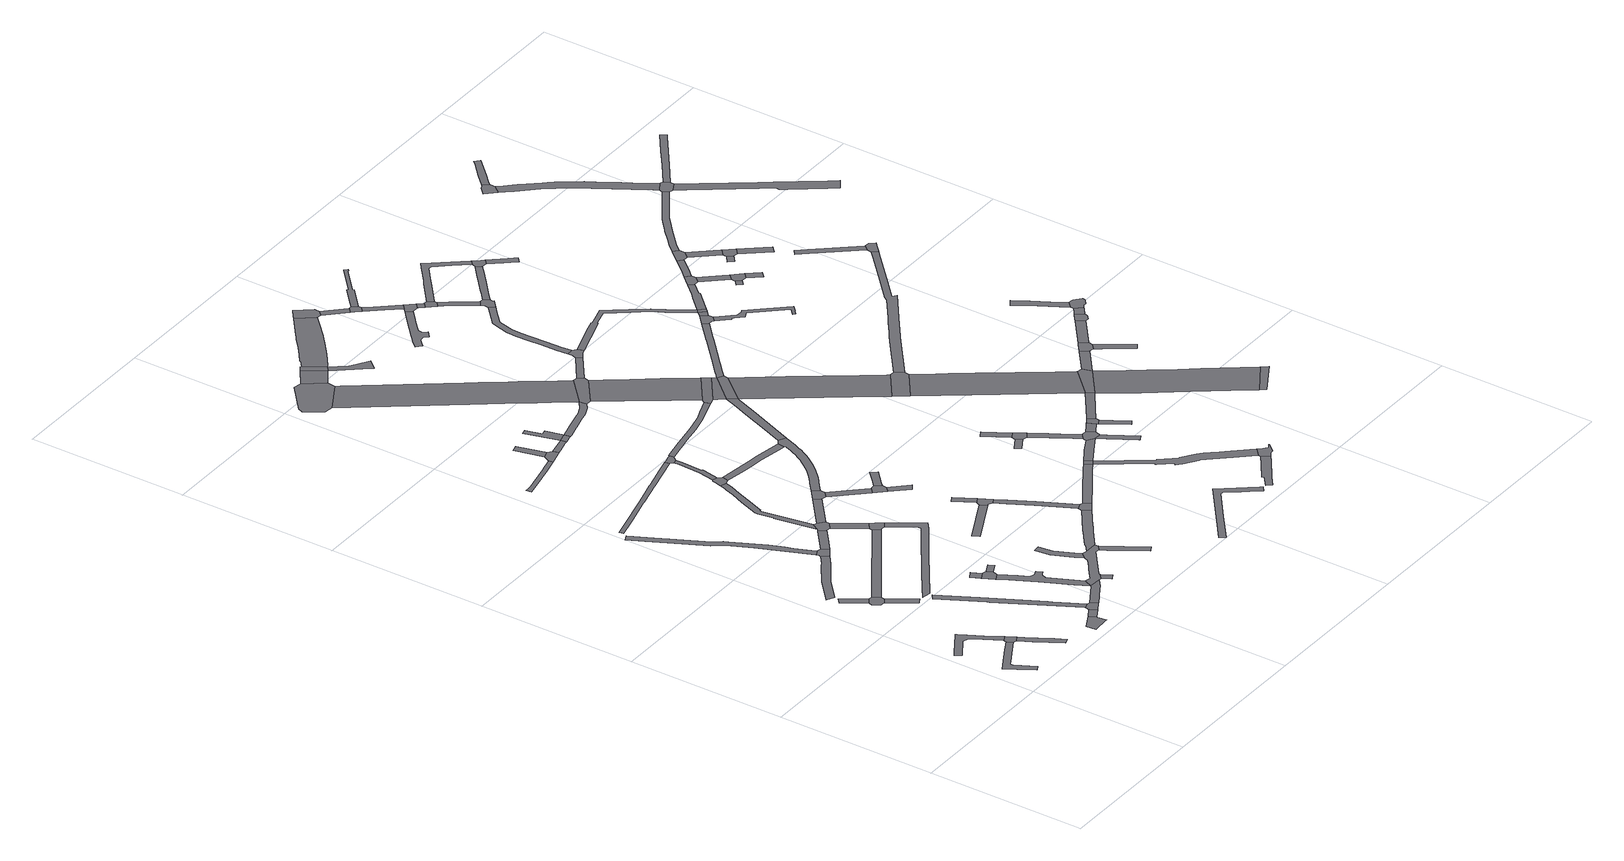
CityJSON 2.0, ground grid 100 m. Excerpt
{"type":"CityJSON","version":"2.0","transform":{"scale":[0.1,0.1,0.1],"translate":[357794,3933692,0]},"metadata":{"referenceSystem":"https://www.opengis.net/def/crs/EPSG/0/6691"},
"CityObjects":{
"road1":{"type":"Road","attributes":{"RoadStructureAttribute.sectionType":"1"},"geometry":[{"type":"MultiSurface","lod":"1","boundaries":[[[0,1,2,3,4,5,6,7,8,9,10,11,12,13]]]}]},
"road2":{"type":"Road","attributes":{"RoadStructureAttribute.sectionType":"1"},"geometry":[{"type":"MultiSurface","lod":"1","boundaries":[[[14,15,16,17,18,19,20,21,22,23,24,25,26,27,28]]]}]},
"road3":{"type":"Road","geometry":[{"type":"MultiSurface","lod":"1","boundaries":[[[12,29,30,28,27,13]]]}]},
"road4":{"type":"Road","attributes":{"RoadStructureAttribute.sectionType":"1"},"geometry":[{"type":"MultiSurface","lod":"1","boundaries":[[[29,31,32,33,34,35,36,37,30]]]}]},
"road5":{"type":"Road","geometry":[{"type":"MultiSurface","lod":"1","boundaries":[[[38,39,40,41,42,43,44,45]]]}]},
"road6":{"type":"Road","geometry":[{"type":"MultiSurface","lod":"1","boundaries":[[[38,45,46,47,48,49,50,51]]]}]},
"road7":{"type":"Road","geometry":[{"type":"MultiSurface","lod":"1","boundaries":[[[52,49,48,53,54,55,56]]]}]},
"road8":{"type":"Road","attributes":{"RoadStructureAttribute.sectionType":"1"},"geometry":[{"type":"MultiSurface","lod":"1","boundaries":[[[57,58,59,60,61,62,63,64,65,66]]]}]},
"road9":{"type":"Road","geometry":[{"type":"MultiSurface","lod":"1","boundaries":[[[67,68,69,70,71,72,73]]]}]},
"road10":{"type":"Road","attributes":{"RoadStructureAttribute.sectionType":"1"},"geometry":[{"type":"MultiSurface","lod":"1","boundaries":[[[74,75,76,77,78,79,80,81,82,83,84]]]}]},
"road11":{"type":"Road","attributes":{"RoadStructureAttribute.sectionType":"1"},"geometry":[{"type":"MultiSurface","lod":"1","boundaries":[[[85,86,71,70]]]}]},
"road12":{"type":"Road","attributes":{"RoadStructureAttribute.sectionType":"1"},"geometry":[{"type":"MultiSurface","lod":"1","boundaries":[[[87,88,89,90,91,92,93,94,95,96,97,98,99,100,101,102,103,104,105,106]]]}]},
"road13":{"type":"Road","geometry":[{"type":"MultiSurface","lod":"1","boundaries":[[[86,85,107,108,109,78,77]]]}]},
"road14":{"type":"Road","attributes":{"RoadStructureAttribute.sectionType":"1"},"geometry":[{"type":"MultiSurface","lod":"1","boundaries":[[[50,110,111,112,113,114,115,116,117,118,119,120,121,122,51]]]}]},
"road15":{"type":"Road","geometry":[{"type":"MultiSurface","lod":"1","boundaries":[[[123,106,105,124,57,66,125,126,127]]]}]},
"road16":{"type":"Road","attributes":{"RoadStructureAttribute.sectionType":"1"},"geometry":[{"type":"MultiSurface","lod":"1","boundaries":[[[128,129,130,131]]]}]},
"road17":{"type":"Road","geometry":[{"type":"MultiSurface","lod":"1","boundaries":[[[132,133,131,130,134,135]]]}]},
"road18":{"type":"Road","attributes":{"RoadStructureAttribute.sectionType":"1"},"geometry":[{"type":"MultiSurface","lod":"1","boundaries":[[[136,137,109,108,138,139,140,141]]]}]},
"road19":{"type":"Road","attributes":{"RoadStructureAttribute.sectionType":"1"},"geometry":[{"type":"MultiSurface","lod":"1","boundaries":[[[142,143,144,145,146,147,148,149,150,135,134,151,152,153,154,141]]]}]},
"road20":{"type":"Road","attributes":{"RoadStructureAttribute.sectionType":"1"},"geometry":[{"type":"MultiSurface","lod":"1","boundaries":[[[155,127,126,156,157,158,159]]]}]},
"road21":{"type":"Road","attributes":{"RoadStructureAttribute.sectionType":"1"},"geometry":[{"type":"MultiSurface","lod":"1","boundaries":[[[160,161,162,163,164,165,166,167,168,169,170,171,172,173,174,175,176,177,178,179,180,181,182]]]}]},
"road22":{"type":"Road","geometry":[{"type":"MultiSurface","lod":"1","boundaries":[[[132,183,184,133]]]}]},
"road23":{"type":"Road","attributes":{"RoadStructureAttribute.sectionType":"1"},"geometry":[{"type":"MultiSurface","lod":"1","boundaries":[[[185,186,187,188,189,190,191,192,193,194,195,196,197,198,199,200,201]]]}]},
"road24":{"type":"Road","geometry":[{"type":"MultiSurface","lod":"1","boundaries":[[[202,203,204,205]]]}]},
"road25":{"type":"Road","geometry":[{"type":"MultiSurface","lod":"1","boundaries":[[[158,206,207,208,209,210,211,212,159]]]}]},
"road26":{"type":"Road","attributes":{"RoadStructureAttribute.sectionType":"1"},"geometry":[{"type":"MultiSurface","lod":"1","boundaries":[[[213,214,215,216,217,218,219,220,221,222,223,224,225,226,227]]]}]},
"road27":{"type":"Road","attributes":{"RoadStructureAttribute.sectionType":"1"},"geometry":[{"type":"MultiSurface","lod":"1","boundaries":[[[207,206,228,229]]]}]},
"road28":{"type":"Road","attributes":{"RoadStructureAttribute.sectionType":"1"},"geometry":[{"type":"MultiSurface","lod":"1","boundaries":[[[140,205,204,230,231,232,233,234,235,236,237,238,239,240,241,242,243,244,142,141]]]}]},
"road29":{"type":"Road","attributes":{"RoadStructureAttribute.sectionType":"1"},"geometry":[{"type":"MultiSurface","lod":"1","boundaries":[[[245,246,247,248,249,250,251,252,253,254,212,211,255,256,257,258,259,260,261,262,263]]]}]},
"road30":{"type":"Road","geometry":[{"type":"MultiSurface","lod":"1","boundaries":[[[228,116,115,264,172,171,265,229]]]}]},
"road31":{"type":"Road","attributes":{"RoadStructureAttribute.sectionType":"1"},"geometry":[{"type":"MultiSurface","lod":"1","boundaries":[[[208,266,267,209]]]}]},
"road32":{"type":"Road","geometry":[{"type":"MultiSurface","lod":"1","boundaries":[[[268,269,270,271,272,273,239,238]]]}]},
"road33":{"type":"Road","geometry":[{"type":"MultiSurface","lod":"1","boundaries":[[[274,219,218,275,276,277]]]}]},
"road34":{"type":"Road","attributes":{"RoadStructureAttribute.sectionType":"1"},"geometry":[{"type":"MultiSurface","lod":"1","boundaries":[[[278,279,274,277]]]}]},
"road35":{"type":"Road","geometry":[{"type":"MultiSurface","lod":"1","boundaries":[[[280,281,282,283,284,285,286,287,288,289,245,263]]]}]},
"road36":{"type":"Road","attributes":{"RoadStructureAttribute.sectionType":"1"},"geometry":[{"type":"MultiSurface","lod":"1","boundaries":[[[234,290,291,292,293,294,295,235]]]}]},
"road37":{"type":"Road","geometry":[{"type":"MultiSurface","lod":"1","boundaries":[[[296,297,298,299,300,267,266,301,302]]]}]},
"road38":{"type":"Road","attributes":{"RoadStructureAttribute.sectionType":"1"},"geometry":[{"type":"MultiSurface","lod":"1","boundaries":[[[303,304,305,306]]]}]},
"road39":{"type":"Road","attributes":{"RoadStructureAttribute.sectionType":"1"},"geometry":[{"type":"MultiSurface","lod":"1","boundaries":[[[307,308,309,310,311,312,313,314,315,284,283]]]}]},
"road40":{"type":"Road","attributes":{"RoadStructureAttribute.sectionType":"1"},"geometry":[{"type":"MultiSurface","lod":"1","boundaries":[[[316,317,318,276,275,319,320,321]]]}]},
"road41":{"type":"Road","attributes":{"RoadStructureAttribute.sectionType":"1"},"geometry":[{"type":"MultiSurface","lod":"1","boundaries":[[[322,323,302,301,324]]]}]},
"road42":{"type":"Road","geometry":[{"type":"MultiSurface","lod":"1","boundaries":[[[200,313,312,325,326,327,328,329,330,331,332,201]]]}]},
"road43":{"type":"Road","geometry":[{"type":"MultiSurface","lod":"1","boundaries":[[[333,334,335,336,337,338,339,340]]]}]},
"road44":{"type":"Road","attributes":{"RoadStructureAttribute.sectionType":"1"},"geometry":[{"type":"MultiSurface","lod":"1","boundaries":[[[236,341,342,343,344,345,346,347,348,349,350,351,352,353,354,237]]]}]},
"road45":{"type":"Road","geometry":[{"type":"MultiSurface","lod":"1","boundaries":[[[355,356,316,321]]]}]},
"road46":{"type":"Road","attributes":{"RoadStructureAttribute.sectionType":"1"},"geometry":[{"type":"MultiSurface","lod":"1","boundaries":[[[357,358,359,360,316,356]]]}]},
"road47":{"type":"Road","geometry":[{"type":"MultiSurface","lod":"1","boundaries":[[[361,362,363,364,322,324]]]}]},
"road48":{"type":"Road","attributes":{"RoadStructureAttribute.sectionType":"1"},"geometry":[{"type":"MultiSurface","lod":"1","boundaries":[[[365,366,367,368]]]}]},
"road49":{"type":"Road","attributes":{"RoadStructureAttribute.sectionType":"1"},"geometry":[{"type":"MultiSurface","lod":"1","boundaries":[[[369,370,362,361]]]}]},
"road50":{"type":"Road","geometry":[{"type":"MultiSurface","lod":"1","boundaries":[[[371,372,373,374,375,376,377,378,379,380,281,280]]]}]},
"road51":{"type":"Road","geometry":[{"type":"MultiSurface","lod":"1","boundaries":[[[381,382,383,365,368,303,306]]]}]},
"road52":{"type":"Road","geometry":[{"type":"MultiSurface","lod":"1","boundaries":[[[363,384,385,386,387,388,364]]]}]},
"road53":{"type":"Road","attributes":{"RoadStructureAttribute.sectionType":"1"},"geometry":[{"type":"MultiSurface","lod":"1","boundaries":[[[376,375,389,390,391,392,393,394,395,396,397,398,399,400,401,402,403,404,297,296,405,406,407,408,409,410,411,412,413,414,415,416,417,418,419,420,421,422,423]]]}]},
"road54":{"type":"Road","attributes":{"RoadStructureAttribute.sectionType":"1"},"geometry":[{"type":"MultiSurface","lod":"1","boundaries":[[[424,425,383,382,426,427,428,429]]]}]},
"road55":{"type":"Road","attributes":{"RoadStructureAttribute.sectionType":"1"},"geometry":[{"type":"MultiSurface","lod":"1","boundaries":[[[430,333,340,431]]]}]},
"road56":{"type":"Road","attributes":{"RoadStructureAttribute.sectionType":"1"},"geometry":[{"type":"MultiSurface","lod":"1","boundaries":[[[432,433,434,435,436,437,438,439,356,355,440,441,442,443,444,445,446,447,448]]]}]},
"road57":{"type":"Road","geometry":[{"type":"MultiSurface","lod":"1","boundaries":[[[429,428,347,346,449,450]]]}]},
"road58":{"type":"Road","attributes":{"function":"2","RoadStructureAttribute.sectionType":"1"},"geometry":[{"type":"MultiSurface","lod":"1","boundaries":[[[338,451,452,453,454,455,456,457,458,459,448,460,461,462,463,464,465,466,467,468,339]]]}]},
"road59":{"type":"Road","geometry":[{"type":"MultiSurface","lod":"1","boundaries":[[[469,430,431,470,471,472]]]}]},
"road60":{"type":"Road","attributes":{"RoadStructureAttribute.sectionType":"1"},"geometry":[{"type":"MultiSurface","lod":"1","boundaries":[[[473,474,475,476,477,478,479,329,328,480,481,482,483,484,485,486]]]}]},
"road61":{"type":"Road","attributes":{"RoadStructureAttribute.sectionType":"1"},"geometry":[{"type":"MultiSurface","lod":"1","boundaries":[[[470,487,488,489,490,491,471]]]}]},
"road62":{"type":"Road","attributes":{"RoadStructureAttribute.sectionType":"1"},"geometry":[{"type":"MultiSurface","lod":"1","boundaries":[[[449,492,493,494,495,496,497,498,499,500,450]]]}]},
"road63":{"type":"Road","attributes":{"RoadStructureAttribute.sectionType":"1"},"geometry":[{"type":"MultiSurface","lod":"1","boundaries":[[[501,502,503,504,505,506,507,508,509,510,511,512,513,514,515,516,517]]]}]},
"road64":{"type":"Road","geometry":[{"type":"MultiSurface","lod":"1","boundaries":[[[460,448,447,518,519,520,521]]]}]},
"road65":{"type":"Road","attributes":{"RoadStructureAttribute.sectionType":"1"},"geometry":[{"type":"MultiSurface","lod":"1","boundaries":[[[471,522,523,524,525,526,527,528,529,530,531,532,533,534,535,536,537,538,539,540,541,542,472]]]}]},
"road66":{"type":"Road","attributes":{"RoadStructureAttribute.sectionType":"1"},"geometry":[{"type":"MultiSurface","lod":"1","boundaries":[[[422,543,544,545,546,547,548,549,550,551,423]]]}]},
"road67":{"type":"Road","attributes":{"function":"2","RoadStructureAttribute.sectionType":"1"},"geometry":[{"type":"MultiSurface","lod":"1","boundaries":[[[552,553,554,555,519,518,556,557,558,559,560,561,562]]]}]},
"road68":{"type":"Road","geometry":[{"type":"MultiSurface","lod":"1","boundaries":[[[563,496,495,564]]]}]},
"road69":{"type":"Road","attributes":{"RoadStructureAttribute.sectionType":"1"},"geometry":[{"type":"MultiSurface","lod":"1","boundaries":[[[520,565,566,521]]]}]},
"road70":{"type":"Road","geometry":[{"type":"MultiSurface","lod":"1","boundaries":[[[567,568,569,570]]]}]},
"road71":{"type":"Road","geometry":[{"type":"MultiSurface","lod":"1","boundaries":[[[485,571,572,573,574,575,562,561,486]]]}]},
"road72":{"type":"Road","attributes":{"RoadStructureAttribute.sectionType":"1"},"geometry":[{"type":"MultiSurface","lod":"1","boundaries":[[[571,576,548,577,578,572]]]}]},
"road73":{"type":"Road","geometry":[{"type":"MultiSurface","lod":"1","boundaries":[[[577,548,547,579,580]]]}]},
"road74":{"type":"Road","attributes":{"RoadStructureAttribute.sectionType":"1"},"geometry":[{"type":"MultiSurface","lod":"1","boundaries":[[[581,582,583,584]]]}]},
"road75":{"type":"Road","geometry":[{"type":"MultiSurface","lod":"1","boundaries":[[[585,586,587,588,589,532,531,590]]]}]},
"road76":{"type":"Road","geometry":[{"type":"MultiSurface","lod":"1","boundaries":[[[584,583,567,570,591,592]]]}]},
"road77":{"type":"Road","attributes":{"RoadStructureAttribute.sectionType":"1"},"geometry":[{"type":"MultiSurface","lod":"1","boundaries":[[[593,594,595,596,597,598,599,600,601,602,603,604,605,606,607,608,609,610,611,612,613]]]}]},
"road78":{"type":"Road","attributes":{"RoadStructureAttribute.sectionType":"1"},"geometry":[{"type":"MultiSurface","lod":"1","boundaries":[[[614,615,616,563,564,617,618,619,620,621,622,623,624,625,626,619]]]}]},
"road79":{"type":"Road","attributes":{"RoadStructureAttribute.sectionType":"1"},"geometry":[{"type":"MultiSurface","lod":"1","boundaries":[[[495,627,628,629,630,631,632,633,634,635,636,637,638,639,640,641,642,643,644,645,646,647,648,649,564]]]}]},
"road80":{"type":"Road","attributes":{"RoadStructureAttribute.sectionType":"1"},"geometry":[{"type":"MultiSurface","lod":"1","boundaries":[[[650,651,585,590]]]}]},
"road81":{"type":"Road","geometry":[{"type":"MultiSurface","lod":"1","boundaries":[[[652,566,565,653,654,655,656,657,658]]]}]},
"road82":{"type":"Road","attributes":{"RoadStructureAttribute.sectionType":"1"},"geometry":[{"type":"MultiSurface","lod":"1","boundaries":[[[591,659,660,661,662,663,664,592]]]}]},
"road83":{"type":"Road","attributes":{"RoadStructureAttribute.sectionType":"1"},"geometry":[{"type":"MultiSurface","lod":"1","boundaries":[[[665,666,667,668,669,670,671,672,673,674]]]}]},
"road84":{"type":"Road","geometry":[{"type":"MultiSurface","lod":"1","boundaries":[[[650,675,676,677,678,679,651]]]}]},
"road85":{"type":"Road","geometry":[{"type":"MultiSurface","lod":"1","boundaries":[[[680,662,661,681,614,619,626,682]]]}]},
"road86":{"type":"Road","attributes":{"function":"2","RoadStructureAttribute.sectionType":"1"},"geometry":[{"type":"MultiSurface","lod":"1","boundaries":[[[547,683,684,685,686,687,688,689,690,691,579]]]}]},
"road87":{"type":"Road","attributes":{"RoadStructureAttribute.sectionType":"1"},"geometry":[{"type":"MultiSurface","lod":"1","boundaries":[[[692,677,676,693,694,695]]]}]},
"road88":{"type":"Road","attributes":{"RoadStructureAttribute.sectionType":"1"},"geometry":[{"type":"MultiSurface","lod":"1","boundaries":[[[696,697,698,699,680,682]]]}]},
"road89":{"type":"Road","attributes":{"RoadStructureAttribute.sectionType":"1"},"geometry":[{"type":"MultiSurface","lod":"1","boundaries":[[[657,700,701,702,703,704,705,706,707,708,709,710,711,712,713,714,715,716,717,658]]]}]},
"road90":{"type":"Road","geometry":[{"type":"MultiSurface","lod":"1","boundaries":[[[694,613,612,718,719,695]]]}]},
"road91":{"type":"Road","attributes":{"RoadStructureAttribute.sectionType":"1"},"geometry":[{"type":"MultiSurface","lod":"1","boundaries":[[[720,719,718,721,722]]]}]},
"road92":{"type":"Road","geometry":[{"type":"MultiSurface","lod":"1","boundaries":[[[696,723,724,725,726,697]]]}]},
"road93":{"type":"Road","geometry":[{"type":"MultiSurface","lod":"1","boundaries":[[[727,728,729,730,731,732,638,637,670,669,733,734]]]}]},
"road94":{"type":"Road","geometry":[{"type":"MultiSurface","lod":"1","boundaries":[[[735,736,737,720,722,738]]]}]},
"road95":{"type":"Road","geometry":[{"type":"MultiSurface","lod":"1","boundaries":[[[739,740,686,685,741,742]]]}]},
"road96":{"type":"Road","attributes":{"RoadStructureAttribute.sectionType":"1"},"geometry":[{"type":"MultiSurface","lod":"1","boundaries":[[[743,744,745,746,747,724,723]]]}]},
"road97":{"type":"Road","attributes":{"RoadStructureAttribute.sectionType":"1"},"geometry":[{"type":"MultiSurface","lod":"1","boundaries":[[[748,749,750,751,752,753,754,755,756,757,758,759,760,761,679,678]]]}]},
"road98":{"type":"Road","attributes":{"RoadStructureAttribute.sectionType":"1"},"geometry":[{"type":"MultiSurface","lod":"1","boundaries":[[[762,763,764,765,766,767,768,769,770,771,772,773,774,775,776,777,778,577,580]]]}]},
"road99":{"type":"Road","attributes":{"RoadStructureAttribute.sectionType":"1"},"geometry":[{"type":"MultiSurface","lod":"1","boundaries":[[[779,780,781,735,738,782,783,784,785,786]]]}]},
"road100":{"type":"Road","geometry":[{"type":"MultiSurface","lod":"1","boundaries":[[[785,787,709,708,788,789,790,791,786]]]}]},
"road101":{"type":"Road","attributes":{"RoadStructureAttribute.sectionType":"1"},"geometry":[{"type":"MultiSurface","lod":"1","boundaries":[[[792,793,794,795,796,797,798,799,800,801,802,656,655,803,804,805,806,807,808,809,810,811,812,813,814,815]]]}]},
"road102":{"type":"Road","attributes":{"RoadStructureAttribute.sectionType":"1"},"geometry":[{"type":"MultiSurface","lod":"1","boundaries":[[[816,817,726,725,818,819]]]}]},
"road103":{"type":"Road","attributes":{"function":"2","RoadStructureAttribute.sectionType":"1"},"geometry":[{"type":"MultiSurface","lod":"1","boundaries":[[[741,820,816,821,822,823,824,825,826,742]]]}]},
"road104":{"type":"Road","attributes":{"RoadStructureAttribute.sectionType":"1"},"geometry":[{"type":"MultiSurface","lod":"1","boundaries":[[[827,828,829,830,831,832,737,736,833,834,835,836,837,838,839,840]]]}]},
"road105":{"type":"Road","attributes":{"RoadStructureAttribute.sectionType":"1"},"geometry":[{"type":"MultiSurface","lod":"1","boundaries":[[[841,842,843,844,845,846,847,848,849,791,790]]]}]},
"road106":{"type":"Road","geometry":[{"type":"MultiSurface","lod":"1","boundaries":[[[850,851,852,853,771,770,854,855]]]}]},
"road107":{"type":"Road","geometry":[{"type":"MultiSurface","lod":"1","boundaries":[[[856,857,858,821,816,819]]]}]},
"road108":{"type":"Road","attributes":{"RoadStructureAttribute.sectionType":"1"},"geometry":[{"type":"MultiSurface","lod":"1","boundaries":[[[852,851,859,860]]]}]},
"road109":{"type":"Road","geometry":[{"type":"MultiSurface","lod":"1","boundaries":[[[815,814,860,859,861]]]}]},
"road110":{"type":"Road","attributes":{"RoadStructureAttribute.sectionType":"1"},"geometry":[{"type":"MultiSurface","lod":"1","boundaries":[[[862,863,864,865,866,867,868,869,870,871,872,873,874,875,876,877,878,879,880,850,855]]]}]},
"road111":{"type":"Road","geometry":[{"type":"MultiSurface","lod":"1","boundaries":[[[839,881,845,844,882,883,884,840]]]}]},
"road112":{"type":"Road","attributes":{"RoadStructureAttribute.sectionType":"1"},"geometry":[{"type":"MultiSurface","lod":"1","boundaries":[[[885,886,887,888,889,890,891,892,815,861]]]}]},
"road113":{"type":"Road","attributes":{"function":"2","RoadStructureAttribute.sectionType":"1"},"geometry":[{"type":"MultiSurface","lod":"1","boundaries":[[[819,893,894,895,896,897,898,899,900,901,902,903,904,905,906,856]]]}]},
"road114":{"type":"Road","attributes":{"RoadStructureAttribute.sectionType":"1"},"geometry":[{"type":"MultiSurface","lod":"1","boundaries":[[[907,908,909,910,911,912,883,882]]]}]},
"road115":{"type":"Road","attributes":{"RoadStructureAttribute.sectionType":"1"},"geometry":[{"type":"MultiSurface","lod":"1","boundaries":[[[913,857,856,914]]]}]},
"road116":{"type":"Road","geometry":[{"type":"MultiSurface","lod":"1","boundaries":[[[915,916,917,918,889,888,919]]]}]},
"road117":{"type":"Road","geometry":[{"type":"MultiSurface","lod":"1","boundaries":[[[920,921,922,923,924,925,913,914]]]}]},
"road118":{"type":"Road","geometry":[{"type":"MultiSurface","lod":"1","boundaries":[[[901,900,926,927,928]]]}]},
"road119":{"type":"Road","attributes":{"RoadStructureAttribute.sectionType":"1"},"geometry":[{"type":"MultiSurface","lod":"1","boundaries":[[[929,930,931,932,933,934,935,936,937,938,939,940,740,739,941,942,943,944,945,946,947,948,949]]]}]},
"road120":{"type":"Road","attributes":{"RoadStructureAttribute.sectionType":"1"},"geometry":[{"type":"MultiSurface","lod":"1","boundaries":[[[950,951,915,919]]]}]},
"road121":{"type":"Road","geometry":[{"type":"MultiSurface","lod":"1","boundaries":[[[952,953,954,955]]]}]},
"road122":{"type":"Road","attributes":{"RoadStructureAttribute.sectionType":"1"},"geometry":[{"type":"MultiSurface","lod":"1","boundaries":[[[920,956,957,958,959,960,961,962,921]]]}]},
"road123":{"type":"Road","attributes":{"RoadStructureAttribute.sectionType":"1"},"geometry":[{"type":"MultiSurface","lod":"1","boundaries":[[[963,964,965,966,917,916]]]}]},
"road124":{"type":"Road","geometry":[{"type":"MultiSurface","lod":"1","boundaries":[[[950,952,955,967,968,951]]]}]},
"road125":{"type":"Road","attributes":{"RoadStructureAttribute.sectionType":"1"},"geometry":[{"type":"MultiSurface","lod":"1","boundaries":[[[923,922,969,970]]]}]},
"road126":{"type":"Road","attributes":{"RoadStructureAttribute.sectionType":"1"},"geometry":[{"type":"MultiSurface","lod":"1","boundaries":[[[971,972,968,967]]]}]},
"road127":{"type":"Road","geometry":[{"type":"MultiSurface","lod":"1","boundaries":[[[973,974,975,965,964,976]]]}]},
"road128":{"type":"Road","geometry":[{"type":"MultiSurface","lod":"1","boundaries":[[[977,978,979,980]]]}]},
"road129":{"type":"Road","attributes":{"RoadStructureAttribute.sectionType":"1"},"geometry":[{"type":"MultiSurface","lod":"1","boundaries":[[[981,982,983,984,973,976]]]}]},
"road130":{"type":"Road","geometry":[{"type":"MultiSurface","lod":"1","boundaries":[[[969,985,986,987,988,989,970]]]}]},
"road131":{"type":"Road","geometry":[{"type":"MultiSurface","lod":"1","boundaries":[[[990,991,983,982,977,980]]]}]},
"road132":{"type":"Road","attributes":{"RoadStructureAttribute.sectionType":"1"},"geometry":[{"type":"MultiSurface","lod":"1","boundaries":[[[992,993,988,987,994,995]]]}]},
"road133":{"type":"Road","attributes":{"RoadStructureAttribute.sectionType":"1"},"geometry":[{"type":"MultiSurface","lod":"1","boundaries":[[[996,997,998,999,1000,1001,1002,1003]]]}]},
"road134":{"type":"Road","attributes":{"RoadStructureAttribute.sectionType":"1"},"geometry":[{"type":"MultiSurface","lod":"1","boundaries":[[[1004,1005,991,990]]]}]},
"road135":{"type":"Road","geometry":[{"type":"MultiSurface","lod":"1","boundaries":[[[1006,1007,1008,1009,1010,996,1003,992,995]]]}]},
"road136":{"type":"Road","attributes":{"RoadStructureAttribute.sectionType":"1"},"geometry":[{"type":"MultiSurface","lod":"1","boundaries":[[[1011,1012,1013,1014,1015,1016]]]}]},
"road137":{"type":"Road","attributes":{"RoadStructureAttribute.sectionType":"1"},"geometry":[{"type":"MultiSurface","lod":"1","boundaries":[[[1017,1018,1019,1020,1021,1022,1023,1024,1025,1026,1027,1028,1029,975,974]]]}]},
"road138":{"type":"Road","geometry":[{"type":"MultiSurface","lod":"1","boundaries":[[[1030,1031,1032,1033,1034,1035,1036,1037]]]}]},
"road139":{"type":"Road","geometry":[{"type":"MultiSurface","lod":"1","boundaries":[[[948,1038,1039,1040,1041,1011,1016,1042,949]]]}]},
"road140":{"type":"Road","attributes":{"RoadStructureAttribute.sectionType":"1"},"geometry":[{"type":"MultiSurface","lod":"1","boundaries":[[[1043,1044,1045,1046,1047,1048,1037,1036]]]}]},
"road141":{"type":"Road","attributes":{"RoadStructureAttribute.sectionType":"1"},"geometry":[{"type":"MultiSurface","lod":"1","boundaries":[[[1049,1050,1051,1052,1053,1054,1055,1056,1057,1058,1059,1060,1061,1062,1063,1064,1065,1066,1067,1068,1069,1070,1071,1072,1073,1074,1075,1076,1077,1078,1079,1080,1081,1082,1083,1084,1085,1035,1034]]]}]},
"road142":{"type":"Road","geometry":[{"type":"MultiSurface","lod":"1","boundaries":[[[1086,1087,1088,1066,1065,1022,1021,1089]]]}]},
"road143":{"type":"Road","attributes":{"RoadStructureAttribute.sectionType":"1"},"geometry":[{"type":"MultiSurface","lod":"1","boundaries":[[[1090,1091,1092,1093,1094,1095,1096,1097,1098,1099,1100,1101,1102,1103,1104,1105,1106,1107,1108,1109,1110,1111,1112,1086,1089]]]}]},
"road144":{"type":"Road","attributes":{"RoadStructureAttribute.sectionType":"1"},"geometry":[{"type":"MultiSurface","lod":"1","boundaries":[[[1113,1114,1088,1087,1115,1116,1117,1118,1119]]]}]}
},
"vertices":[
[264,367,0],[132,290,0],[99,271,0],[140,201,0],[196,103,0],[230,123,0],[184,204,0],[161,244,0],[165,264,0],[210,289,0],[261,319,0],[280,330,0],[353,372,0],[335,408,0],
[317,544,0],[269,627,0],[242,674,0],[237,681,0],[151,626,0],[92,588,0],[60,565,0],[86,529,0],[117,551,0],[170,584,0],[205,607,0],[242,596,0],[283,524,0],[339,425,0],[374,445,0],
[373,367,0],[408,387,0],
[399,322,0],[419,287,0],[510,129,0],[547,145,0],[512,207,0],[466,286,0],[451,313,0],
[266,1279,0],[233,1327,0],[212,1357,0],[204,1370,0],[172,1417,0],[141,1390,0],[179,1334,0],[232,1256,0],
[228,1232,0],[256,1189,0],[281,1184,0],[315,1208,0],[319,1232,0],[291,1274,0],
[370,1126,0],[309,1143,0],[337,1103,0],[390,1025,0],[425,1046,0],
[476,1741,0],[419,1698,0],[400,1686,0],[264,1592,0],[125,1467,0],[174,1444,0],[297,1554,0],[436,1649,0],[444,1654,0],[509,1703,0],
[829,75,0],[831,75,0],[825,134,0],[825,136,0],[802,179,0],[716,132,0],[720,67,0],
[610,721,0],[617,708,0],[768,429,0],[869,242,0],[907,255,0],[814,428,0],[803,449,0],[645,740,0],[623,781,0],[498,1011,0],[466,986,0],
[889,174,0],[865,216,0],
[505,1796,0],[457,1914,0],[440,1958,0],[406,2045,0],[309,2245,0],[297,2272,0],[254,2320,0],[148,2530,0],[108,2608,0],[40,2743,0],[5,2726,0],[54,2628,0],[111,2514,0],[219,2300,0],[259,2252,0],[282,2207,0],[339,2093,0],[406,1932,0],[473,1771,0],[509,1787,0],
[940,204,0],[948,208,0],[922,251,0],
[500,1355,0],[525,1372,0],[606,1427,0],[691,1484,0],[810,1565,0],[885,1616,0],[856,1658,0],[719,1565,0],[660,1525,0],[578,1470,0],[526,1435,0],[472,1398,0],[323,1296,0],
[530,1781,0],[477,1761,0],[529,1718,0],[560,1740,0],[531,1780,0],
[804,966,0],[760,942,0],[791,885,0],[835,908,0],
[882,866,0],[861,900,0],[828,813,0],[873,837,0],
[1064,338,0],[970,280,0],[1065,279,0],[1093,297,0],[1146,338,0],[1066,340,0],
[1094,396,0],[1081,424,0],[997,597,0],[1006,626,0],[1037,642,0],[1019,677,0],[988,662,0],[959,671,0],[926,735,0],[846,781,0],[882,712,0],[938,602,0],[1025,425,0],
[557,1800,0],[587,1760,0],[644,1806,0],[712,1862,0],[677,1899,0],
[502,1031,0],[522,1045,0],[652,1137,0],[680,1157,0],[795,1237,0],[862,1284,0],[1045,1410,0],[1088,1445,0],[1089,1445,0],[1057,1492,0],[1006,1564,0],[952,1641,0],[919,1617,0],[956,1564,0],[1025,1468,0],[1020,1442,0],[984,1417,0],[838,1317,0],[761,1263,0],[656,1190,0],[654,1188,0],[522,1094,0],[449,1042,0],
[940,896,0],[921,932,0],
[697,2968,0],[544,2928,0],[532,2925,0],[481,2911,0],[357,2877,0],[143,2820,0],[46,2796,0],[52,2769,0],[152,2794,0],[200,2807,0],[365,2851,0],[378,2854,0],[481,2881,0],[539,2896,0],[543,2898,0],[782,2961,0],[775,2988,0],
[1194,286,0],[1229,305,0],[1192,364,0],[1162,338,0],
[736,1858,0],[776,1890,0],[779,1917,0],[739,1950,0],[723,1955,0],[717,1957,0],[691,1910,0],
[129,3430,0],[158,3436,0],[200,3443,0],[338,3475,0],[401,3491,0],[434,3500,0],[427,3527,0],[346,3506,0],[334,3503,0],[333,3502,0],[194,3470,0],[154,3463,0],[128,3460,0],[111,3459,0],[116,3428,0],
[860,1682,0],[902,1712,0],
[1196,378,0],[1251,421,0],[1253,423,0],[1369,515,0],[1393,513,0],[1424,536,0],[1425,559,0],[1341,557,0],[1313,564,0],[1281,530,0],[1273,503,0],[1222,463,0],[1204,449,0],[1171,422,0],[1126,387,0],
[753,2600,0],[744,2568,0],[737,2553,0],[715,2491,0],[682,2409,0],[633,2288,0],[635,2271,0],[652,2177,0],[646,2173,0],[670,2028,0],[664,2268,0],[669,2283,0],[675,2280,0],[677,2286,0],[721,2397,0],[752,2478,0],[775,2538,0],[782,2555,0],[791,2590,0],
[894,1622,0],[922,1684,0],
[958,2065,0],[926,2103,0],
[1293,608,0],[1240,715,0],[1230,804,0],[1190,800,0],[1201,703,0],[1258,578,0],
[449,3566,0],[530,3526,0],[521,3562,0],[493,3580,0],
[447,3759,0],[407,3749,0],
[820,2597,0],[832,2641,0],[811,2658,0],[809,2660,0],[776,2670,0],[776,2667,0],[769,2665,0],[768,2661,0],[765,2646,0],[761,2631,0],
[1417,471,0],[1451,418,0],[1546,267,0],[1581,288,0],[1499,417,0],[1453,490,0],
[1025,2120,0],[992,2158,0],[977,2145,0],[972,2141,0],[954,2126,0],[988,2060,0],[1022,2089,0],
[1398,1312,0],[1116,1169,0],[1139,1130,0],[1419,1271,0],
[830,2766,0],[831,2772,0],[824,2773,0],[824,2776,0],[831,2910,0],[829,2947,0],[802,2945,0],[804,2910,0],[797,2771,0],
[636,3589,0],[623,3586,0],[600,3580,0],[551,3531,0],[618,3549,0],[644,3555,0],
[1199,1900,0],[1108,1998,0],[1166,1870,0],
[829,2951,0],[840,2965,0],[848,2977,0],[851,2977,0],[845,3004,0],[822,2999,0],[794,2993,0],[781,2989,0],
[299,5096,0],[250,5104,0],[84,4960,0],[73,4930,0],[143,4826,0],[198,4818,0],[386,4929,0],[392,4978,0],
[1531,642,0],[1555,660,0],[1624,712,0],[1628,715,0],[1641,724,0],[1703,770,0],[1669,814,0],[1588,755,0],[1508,696,0],[1496,686,0],[1454,653,0],[1391,602,0],[1390,602,0],[1392,598,0],
[701,3570,0],[692,3603,0],
[665,3714,0],[636,3707,0],[607,3810,0],[578,3802,0],
[1225,1807,0],[1258,1838,0],[1260,1868,0],[1229,1901,0],
[1446,1359,0],[1374,1482,0],[1340,1461,0],[1411,1339,0],
[1319,1707,0],[1356,1733,0],
[954,2579,0],[1028,2570,0],[1105,2561,0],[1236,2540,0],[1276,2534,0],[1283,2578,0],[1221,2588,0],[1111,2606,0],[1047,2613,0],[960,2624,0],
[1430,1277,0],[1456,1262,0],[1490,1282,0],
[1277,1884,0],[1360,1963,0],[1331,1998,0],[1273,1943,0],[1249,1920,0],
[1287,2532,0],[1283,2521,0],[1268,2485,0],[1259,2463,0],[1257,2459,0],[1245,2434,0],[1231,2410,0],[1217,2386,0],[1201,2363,0],[1184,2340,0],[1167,2318,0],[1149,2297,0],[1130,2277,0],[1090,2239,0],[1034,2193,0],[1022,2183,0],[1065,2153,0],[1122,2201,0],[1144,2221,0],[1166,2242,0],[1186,2264,0],[1206,2286,0],[1224,2310,0],[1242,2334,0],[1259,2359,0],[1275,2385,0],[1280,2394,0],[1289,2411,0],[1303,2438,0],[1315,2465,0],[1329,2500,0],[1334,2513,0],[1350,2553,0],[1359,2577,0],[1312,2596,0],
[1603,1077,0],[1529,1215,0],[1494,1195,0],[1567,1059,0],[1676,843,0],[1714,856,0],
[410,5173,0],[495,5050,0],
[964,3687,0],[935,3672,0],[916,3664,0],[875,3654,0],[863,3651,0],[849,3647,0],[816,3639,0],[785,3631,0],[702,3565,0],[714,3568,0],[790,3591,0],[796,3592,0],[873,3612,0],[931,3627,0],[985,3650,0],[1025,3680,0],[1015,3725,0],
[1762,809,0],[1733,851,0],
[262,4735,0],[459,4470,0],[648,4216,0],[653,4209,0],[770,4055,0],[872,3922,0],[880,3911,0],[928,3850,0],[931,3846,0],[1178,3875,0],[1129,3942,0],[1039,4061,0],[999,4116,0],[966,4160,0],[867,4293,0],[820,4356,0],[550,4714,0],[408,4901,0],
[417,5178,0],[497,5047,0],[528,5073,0],[440,5195,0],
[1303,3115,0],[1266,3101,0],[1246,3094,0],[1139,3067,0],[1025,3047,0],[989,3040,0],[845,3011,0],[1012,3010,0],[1028,3013,0],[1144,3033,0],[1254,3061,0],[1312,3082,0],[1412,3117,0],[1400,3152,0],
[619,4900,0],[659,4850,0],[710,4907,0],[639,4955,0],[604,4980,0],
[1771,816,0],[1894,898,0],[2040,995,0],[2090,1027,0],[2063,1070,0],[2027,1048,0],[2012,1038,0],[1866,940,0],[1746,860,0],
[2433,123,0],[2422,136,0],[2381,187,0],[2353,222,0],[2341,237,0],[2258,341,0],[2038,167,0],[1870,35,0],[1895,4,0],[2060,134,0],[2241,276,0],[2260,274,0],[2310,211,0],[2323,195,0],[2353,157,0],[2391,111,0],[2401,98,0],
[1054,3677,0],[1226,3809,0],[1231,3838,0],[1207,3871,0],
[539,5080,0],[585,5114,0],[630,5148,0],[671,5181,0],[719,5221,0],[747,5246,0],[773,5269,0],[806,5300,0],[822,5315,0],[908,5400,0],[826,5503,0],[726,5424,0],[674,5382,0],[662,5372,0],[619,5335,0],[575,5297,0],[538,5267,0],[492,5232,0],[495,5229,0],[447,5191,0],[443,5197,0],
[1419,2727,0],[1480,2880,0],[1521,2983,0],[1530,3003,0],[1536,3017,0],[1499,3072,0],[1475,3003,0],[1423,2873,0],[1371,2743,0],
[1579,3328,0],[1465,3488,0],[1365,3622,0],[1278,3739,0],[1144,3553,0],[1165,3524,0],[1317,3314,0],[1345,3276,0],[1409,3187,0],[1416,3177,0],[1593,3308,0],
[2094,1090,0],[2121,1048,0],
[1397,3960,0],[1374,3993,0],
[2060,1524,0],[1982,1478,0],[2003,1444,0],[2081,1490,0],
[1450,3130,0],[1628,3261,0],[1625,3264,0],[1619,3272,0],[1619,3273,0],
[1468,3108,0],[1646,3235,0],[1637,3249,0],
[1681,3187,0],[1685,3217,0],
[2012,1724,0],[1974,1700,0],[2067,1552,0],[2105,1576,0],
[967,5427,0],[967,5457,0],[891,5554,0],[849,5520,0],[847,5519,0],[938,5399,0],
[2110,1483,0],[2148,1507,0],
[1191,5000,0],[1162,4973,0],[1144,4957,0],[1046,4867,0],[1035,4857,0],[994,4818,0],[966,4786,0],[1000,4758,0],[1026,4786,0],[1044,4801,0],[1074,4805,0],[1087,4790,0],[1097,4780,0],[1134,4814,0],[1112,4838,0],[1114,4868,0],[1174,4923,0],[1192,4940,0],[1196,4943,0],[1258,4999,0],[1228,5032,0],
[2270,1195,0],[2182,1146,0],[2170,1138,0],[2208,1103,0],[2217,1107,0],[2315,1163,0],[2349,1111,0],[2443,957,0],[2446,953,0],[2448,954,0],[2480,974,0],[2383,1134,0],[2363,1164,0],
[2295,749,0],[2285,742,0],[2290,736,0],[2353,660,0],[2344,649,0],[2375,621,0],[2457,567,0],[2462,564,0],[2510,513,0],[2586,429,0],[2681,325,0],[2730,369,0],[2635,473,0],[2568,547,0],[2559,556,0],[2533,587,0],[2532,587,0],[2504,614,0],[2418,671,0],[2416,672,0],[2388,698,0],[2331,766,0],[2329,764,0],
[1055,5280,0],[1083,5308,0],
[1386,4020,0],[1430,3984,0],[1447,3991,0],[1462,3996,0],[1449,4034,0],[1424,4050,0],[1384,4048,0],
[2179,1374,0],[2246,1264,0],[2276,1220,0],[2311,1249,0],[2282,1292,0],[2211,1409,0],
[2478,89,0],[2545,142,0],[2682,241,0],[2707,260,0],[2712,263,0],[2680,308,0],[2615,261,0],[2512,186,0],[2520,174,0],[2453,120,0],
[1073,5262,0],[1099,5232,0],[1129,5257,0],[1131,5278,0],[1103,5308,0],
[2340,1246,0],[2271,1202,0],[2373,1201,0],
[1624,2897,0],[2004,2376,0],[2036,2334,0],[2212,2463,0],[2202,2476,0],[2124,2583,0],[2114,2596,0],[1872,2927,0],[1739,3109,0],
[1174,5205,0],[1180,5136,0],[1251,5053,0],[1280,5080,0],
[2442,1245,0],[2419,1291,0],[2416,1295,0],[2394,1280,0],
[1419,4126,0],[1418,4152,0],[1412,4313,0],[1411,4387,0],[1415,4447,0],[1431,4518,0],[1440,4546,0],[1514,4615,0],[1552,4649,0],[1525,4679,0],[1487,4645,0],[1406,4568,0],[1392,4529,0],[1375,4453,0],[1371,4388,0],[1372,4312,0],[1375,4221,0],[1379,4124,0],
[1300,4999,0],[1330,5027,0],
[1360,4994,0],[1304,4995,0],[1330,4966,0],
[2449,1235,0],[2480,1255,0],[2484,1276,0],[2454,1317,0],
[2808,338,0],[2805,341,0],[2788,329,0],[2779,322,0],[2743,354,0],[2734,365,0],[2742,285,0],[2763,284,0],
[1406,4942,0],[1408,4962,0],[1381,4992,0],[1376,4915,0],
[2276,2411,0],[2242,2460,0],[2096,2252,0],[2272,2381,0],
[2471,1200,0],[2548,1080,0],[2578,1099,0],[2520,1189,0],[2502,1220,0],
[1165,5309,0],[1257,5391,0],[1251,5401,0],[1379,5517,0],[1390,5527,0],[1395,5523,0],[1409,5535,0],[1391,5553,0],[1371,5535,0],[1239,5415,0],[1238,5414,0],[1230,5422,0],[1161,5359,0],[1156,5355,0],
[1707,3238,0],[1743,3271,0],[1761,3288,0],[1785,3311,0],[1815,3338,0],[1954,3467,0],[1975,3487,0],[2037,3544,0],[2079,3582,0],[2051,3612,0],[1947,3515,0],[1944,3512,0],[1924,3494,0],[1763,3344,0],[1685,3272,0],[1681,3268,0],[1666,3254,0],
[1507,4809,0],[1476,4854,0],[1451,4891,0],[1420,4866,0],[1446,4827,0],[1482,4775,0],[1516,4726,0],[1549,4749,0],
[1529,4709,0],[1597,4689,0],[1592,4693,0],[1592,4713,0],[1569,4747,0],
[2059,3859,0],[2018,3931,0],[1946,4024,0],[1891,4095,0],[1845,4154,0],[1735,4122,0],[1718,4117,0],[1715,4123,0],[1666,4107,0],[1579,4078,0],[1485,4046,0],[1507,4011,0],[1591,4039,0],[1612,4046,0],[1668,4065,0],[1735,4087,0],[1731,4092,0],[1743,4096,0],[1835,4122,0],[1928,4002,0],[1995,3916,0],[2035,3845,0],[2133,3698,0],[2156,3713,0],
[2666,1471,0],[2534,1375,0],[2563,1334,0],[2697,1429,0],
[2297,1977,0],[2821,1630,0],[2752,1726,0],[2492,2082,0],[2423,2177,0],[2404,2203,0],[2363,2258,0],
[1793,5109,0],[1689,5235,0],[1685,5240,0],[1651,5213,0],[1548,5128,0],[1526,5110,0],[1551,5079,0],[1565,5090,0],[1644,5155,0],[1668,5175,0],[1688,5173,0],[1762,5084,0],[1833,4998,0],[1864,5024,0],
[1631,4748,0],[1726,4832,0],[1811,4906,0],[1850,4941,0],[1824,4971,0],[1766,4920,0],[1700,4862,0],[1632,4802,0],[1629,4799,0],
[2145,3602,0],[2145,3632,0],[2110,3667,0],[2085,3643,0],[2109,3581,0],[2116,3574,0],
[2872,1564,0],[2854,1624,0],[2825,1626,0],
[2171,3658,0],[2136,3694,0],
[2191,3678,0],
[2158,3530,0],[2184,3503,0],[2192,3510,0],[2202,3500,0],[2245,3454,0],[2281,3471,0],[2305,3445,0],[2451,3289,0],[2424,3263,0],[2415,3255,0],[2428,3241,0],[2450,3263,0],[2451,3263,0],[2485,3295,0],[2335,3456,0],[2287,3507,0],[2269,3498,0],[2239,3503,0],[2171,3574,0],
[1831,4978,0],[1884,4938,0],[1914,4964,0],[1898,4983,0],
[2210,3697,0],[2304,3794,0],[2297,3801,0],[2362,3871,0],[2333,3898,0],[2277,3838,0],[2270,3830,0],[2243,3803,0],
[2840,1220,0],[2842,1217,0],[3007,1003,0],[3028,975,0],[3075,911,0],[3076,911,0],[3140,824,0],[3235,696,0],[3430,825,0],[3231,1081,0],[3153,1181,0],[3051,1321,0],[2985,1411,0],[2921,1494,0],
[1947,4865,0],[1972,4836,0],[2004,4799,0],[2034,4826,0],[2019,4843,0],[1997,4869,0],
[2996,1736,0],[3032,1691,0],
[2422,3906,0],[2422,3936,0],[2392,3963,0],[2365,3933,0],[2392,3871,0],
[3060,1687,0],[3094,1715,0],[3098,1743,0],[3062,1789,0],[3044,1775,0],[3025,1760,0],
[3255,669,0],[3259,663,0],[3460,785,0],
[3169,3240,0],[3147,3219,0],[3136,3208,0],[2975,3055,0],[2843,2931,0],[2829,2909,0],[2730,2835,0],[2679,2797,0],[2650,2776,0],[2564,2712,0],[2533,2689,0],[2488,2655,0],[2525,2608,0],[2564,2637,0],[2715,2749,0],[2896,2884,0],[2874,2905,0],[3002,3026,0],[3164,3179,0],[3210,3223,0],[3182,3252,0],
[2517,3735,0],[2550,3765,0],
[2515,3705,0],[2486,3680,0],[2513,3650,0],[2542,3676,0],
[3088,1646,0],[3127,1593,0],[3165,1540,0],[3200,1489,0],[3233,1512,0],[3159,1618,0],[3121,1679,0],
[2465,3983,0],[2532,4060,0],[2502,4087,0],[2436,4011,0],
[2572,3674,0],[2606,3704,0],
[3273,1882,0],[3237,1928,0],
[2639,3601,0],[2672,3632,0],
[2597,4100,0],[2596,4134,0],[2565,4160,0],[2564,4061,0],
[2692,3884,0],[2651,3851,0],[2677,3820,0],[2720,3855,0],
[2694,3913,0],[2695,3913,0],[2733,3945,0],[2732,3946,0],
[3293,1880,0],[3324,1906,0],[3327,1926,0],[3291,1971,0],[3252,1940,0],
[2747,3852,0],[2785,3885,0],
[3338,2008,0],[3308,1984,0],[3365,1956,0],[3377,1965,0],
[3374,2064,0],[3346,2103,0],[3266,2251,0],[3207,2340,0],[3166,2313,0],[3215,2237,0],[3308,2079,0],[3340,2033,0],
[2881,3694,0],[2916,3730,0],
[3398,1982,0],[3414,1980,0],[3446,2004,0],[3449,2023,0],[3408,2059,0],
[3215,3314,0],[3008,3554,0],[2956,3614,0],[2922,3585,0],[2974,3525,0],[3183,3282,0],
[2638,4183,0],[2743,4283,0],[2810,4343,0],[2838,4367,0],[3055,4515,0],[3034,4549,0],[2812,4398,0],[2785,4374,0],[2725,4321,0],[2720,4316,0],[2717,4314,0],[2654,4253,0],[2608,4210,0],
[2520,5400,0],[2503,5396,0],[2458,5351,0],[2499,5310,0],[2517,5291,0],[2557,5341,0],[2561,5379,0],[2530,5410,0],
[3242,3253,0],[3256,3267,0],[3273,3283,0],[3245,3312,0],[3182,3254,0],
[2581,5400,0],[2630,5448,0],[2734,5554,0],[2705,5582,0],[2683,5559,0],[2600,5482,0],
[2546,5262,0],[2579,5227,0],[2680,5117,0],[2734,5053,0],[2750,5031,0],[2802,4959,0],[2803,4958,0],[2826,4924,0],[2846,4890,0],[2850,4883,0],[2905,4793,0],[2910,4785,0],[2917,4773,0],[2961,4702,0],[2998,4643,0],[3024,4602,0],[3041,4574,0],[3096,4606,0],[3016,4735,0],[2984,4787,0],[2981,4792,0],[2960,4826,0],[2959,4828,0],[2949,4845,0],[2910,4909,0],[2894,4935,0],[2877,4963,0],[2854,4995,0],[2793,5080,0],[2788,5087,0],[2783,5094,0],[2759,5124,0],[2739,5145,0],[2650,5244,0],[2647,5248,0],[2628,5269,0],[2592,5306,0],
[3137,4541,0],[3140,4566,0],[3121,4602,0],[3080,4510,0],
[3125,4447,0],[3209,4334,0],[3363,4125,0],[3367,4128,0],[3422,4052,0],[3420,4030,0],[3421,4028,0],[3446,3992,0],[3579,3814,0],[3619,3760,0],[3682,3801,0],[3641,3855,0],[3557,3970,0],[3545,3985,0],[3515,4026,0],[3463,4096,0],[3420,4155,0],[3413,4164,0],[3317,4295,0],[3260,4371,0],[3248,4388,0],[3221,4425,0],[3152,4519,0],
[3374,4789,0],[3260,4704,0],[3283,4672,0],[3395,4755,0],[3508,4839,0],[3527,4853,0],[3503,4885,0]
]}
